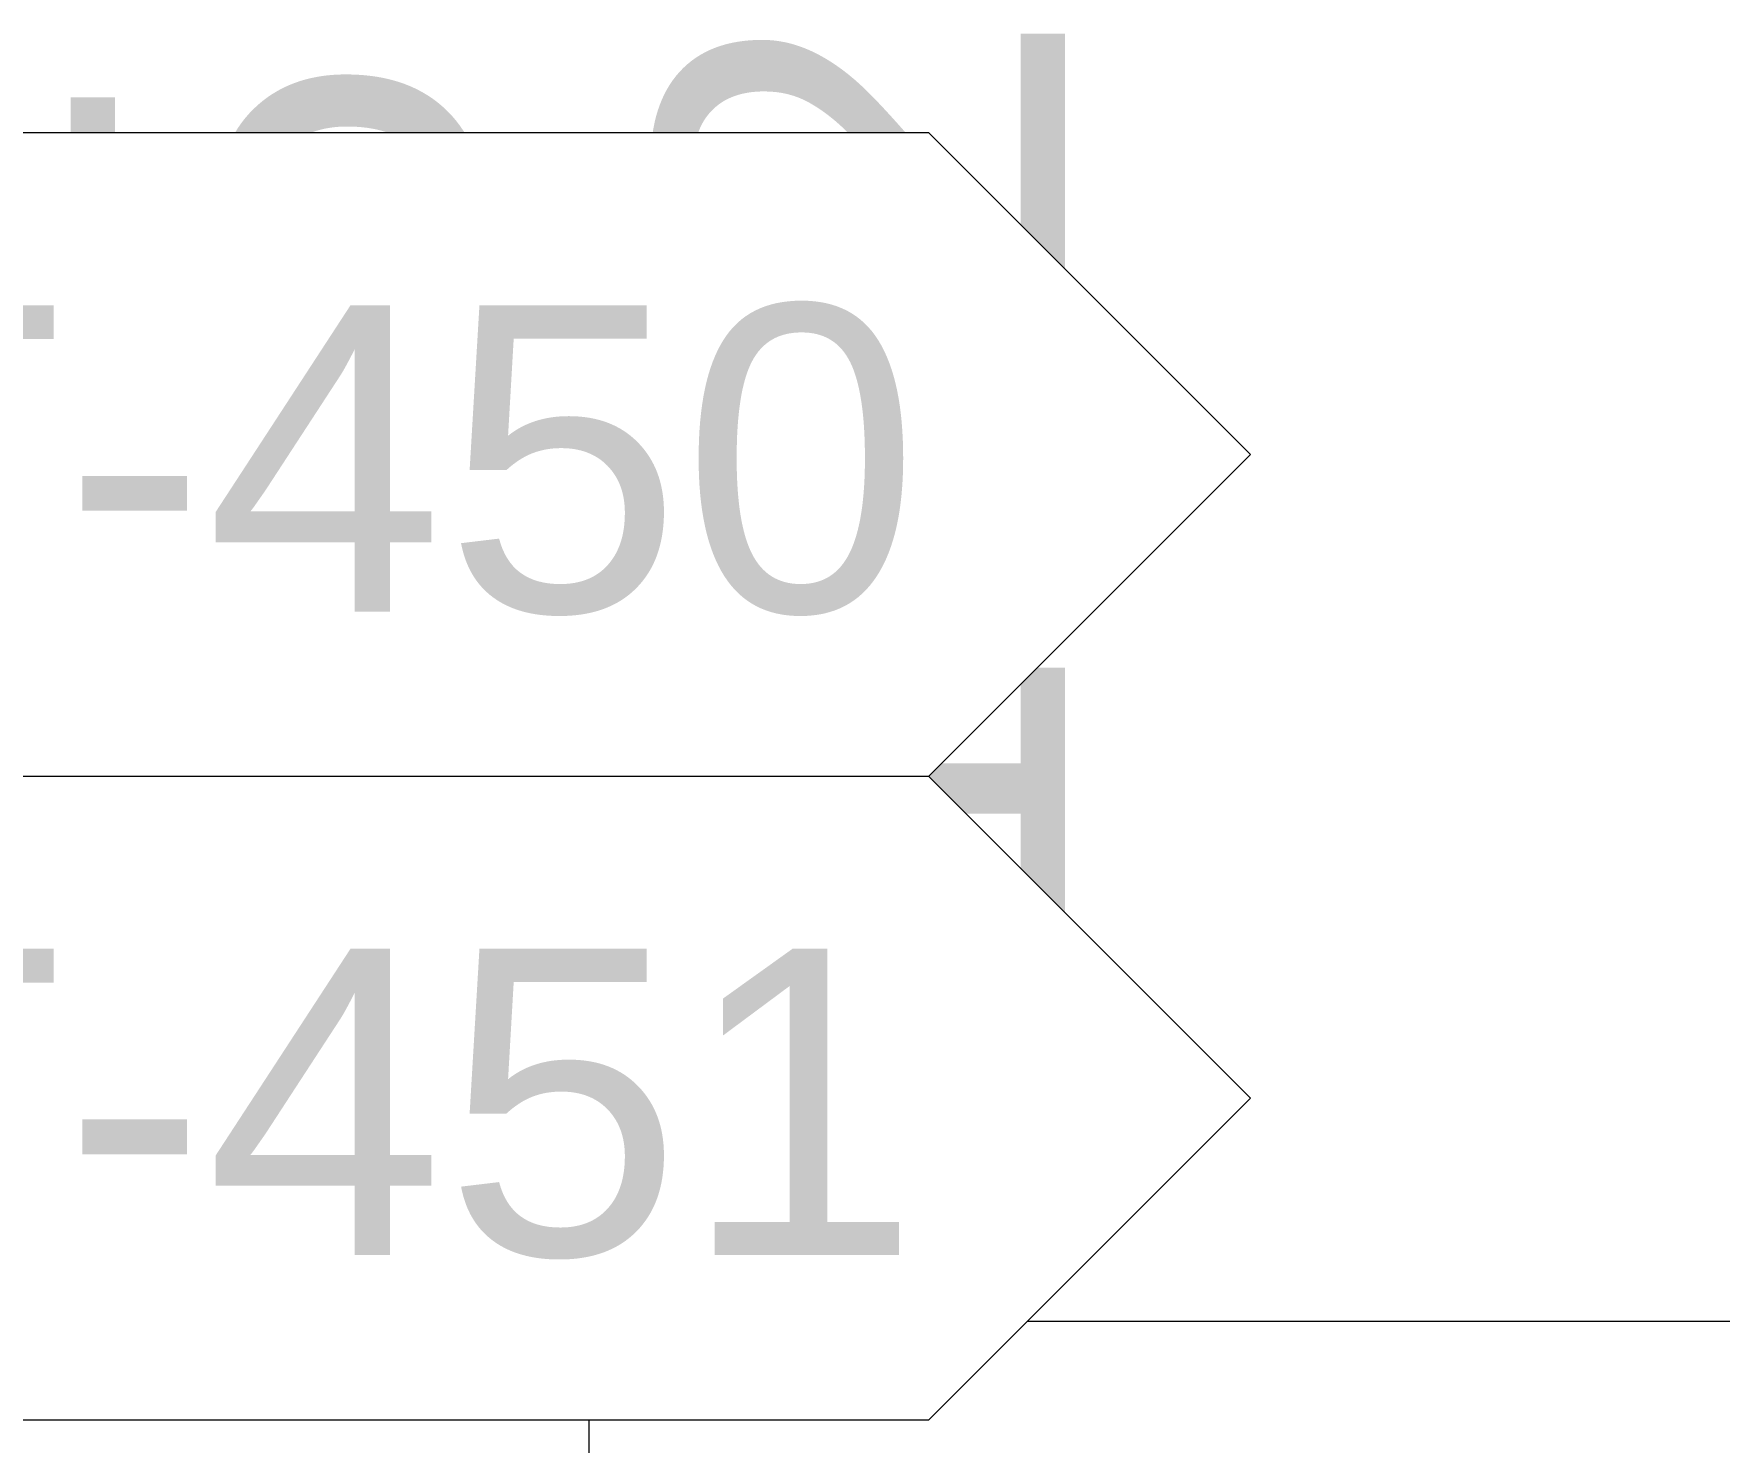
# Model space of a CAD drawing. Header units: centimetres. Extents: x 118932 to 154602, y -32682 to -23521.
# Drawn here: x 139290.26 to 139323.27, y -31143.06 to -31115.48 of the extents above; entities that cross this region are included whole.
import ezdxf

# ---------------------------------------------------------------- set-up
doc = ezdxf.new("R2010")
doc.units = ezdxf.units.CM
doc.header["$LTSCALE"] = 50
doc.header["$MEASUREMENT"] = 0
for name, color, linetype, lineweight, true_color in [('GEN_00_BL_Yazı', 7, 'Continuous', 0, 0x4f5250), ('GEN_02_TF_Pencere', 7, 'Continuous', 9, 0x6093ac), ('GEN_05_ML_Mermer', 7, 'Continuous', 9, 0x9d8692), ('GEN_06_GR_İnce', 7, 'Continuous', 13, 0xb0b0a9)]:
    doc.layers.add(name, color=color, linetype=linetype, lineweight=lineweight, true_color=true_color)
doc.styles.add('ARIAL', font='arial.ttf')
doc.styles.add('Arial_6', font='arial.ttf', dxfattribs={"height": 59.5325})

# ---------------------------------------------------------------- blocks, each defined once
blk = doc.blocks.new('P30_')
at = {"layer": 'GEN_02_TF_Pencere'}
blk.add_line((206675.046, -26335.817), (206675.046, -26285.814), dxfattribs=at)
at = {"layer": 'GEN_05_ML_Mermer'}
blk.add_lwpolyline([(206772.546, -26326.815), (206577.546, -26326.815), (206577.546, -26308.817), (206772.546, -26308.817)], close=True, dxfattribs=at)
at = {"layer": 'GEN_02_TF_Pencere', "lineweight": 30, "transparency": 33554687, "style": 'ARIAL'}
for s, p in [('192', (206684.365, -26301.691)), ('195', (206672.886, -26302.58))]:
    blk.add_text(s, height=8, rotation=90, dxfattribs=at).set_placement(p)
blk = doc.blocks.new('DOGRAMA LEVEL 0 B BLOK')
at = {"layer": 'GEN_06_GR_İnce'}
blk.add_blockref('P30_', (-207047.713, 24514.208, 0), dxfattribs=at)
blk = doc.blocks.new('FFE-Tag')
at = {"color": 0}
blk.add_wipeout([(-8.761, 0), (-6.189, 2.572), (6.189, 2.572), (8.761, 0), (6.189, -2.572), (-6.189, -2.572)], dxfattribs=at).dxf.layer = 'GEN_00_BL_Yazı'
at = {"layer": 'GEN_00_BL_Yazı', "color": 0}
for p, q in [((6.189, 2.572), (-6.189, 2.572)), ((8.761, 0), (6.189, 2.572)), ((8.761, 0), (6.189, -2.572)), ((-6.189, -2.572), (6.189, -2.572))]:
    blk.add_line(p, q, dxfattribs=at)
blk = doc.blocks.new('WT-450_BlackoutCurtains')
at = {"layer": 'GEN_00_BL_Yazı', "xscale": 2.448801272789173, "yscale": 2.448801272789173, "zscale": 2.448801272789173, "rotation": 134.9999999999806}
blk.add_blockref('FFE-Tag', (0, 0), dxfattribs=at)
at = {"layer": 'GEN_00_BL_Yazı', "insert": (8.414, -12.549), "char_height": 6, "width": 35.72976, "attachment_point": 1, "rotation": 135, "style": 'Arial_6'}
blk.add_mtext('WT-450', dxfattribs=at)
blk = doc.blocks.new('WT-451_SheerCurtain')
at = {"layer": 'GEN_00_BL_Yazı', "xscale": 2.448801272789174, "yscale": 2.448801272789174, "zscale": 2.448801272789174, "rotation": 134.9999999999815}
blk.add_blockref('FFE-Tag', (0, 0), dxfattribs=at)
at = {"layer": 'GEN_00_BL_Yazı', "insert": (8.414, -12.549), "char_height": 6, "attachment_point": 1, "rotation": 135, "style": 'Arial_6'}
blk.add_mtext('WT-451', dxfattribs=at)
blk = doc.blocks.new('b blok level 0 tefriş')
at = {"rotation": 224.9999999999999}
blk.add_blockref('WT-450_BlackoutCurtains', (51.251, -1559.028, 0), dxfattribs=at)
blk.add_blockref('WT-451_SheerCurtain', (51.251, -1571.626, 0), dxfattribs=at)

msp = doc.modelspace()

# ---------------------------------------------------------------- block references
msp.add_blockref('DOGRAMA LEVEL 0 B BLOK', (139673.806, -29346.079, 0))

# ---------------------------------------------------------------- next in the draw order: block references
msp.add_blockref('b blok level 0 tefriş', (139241.383, -29564.691, 0))

doc.saveas('drawing.dxf')
